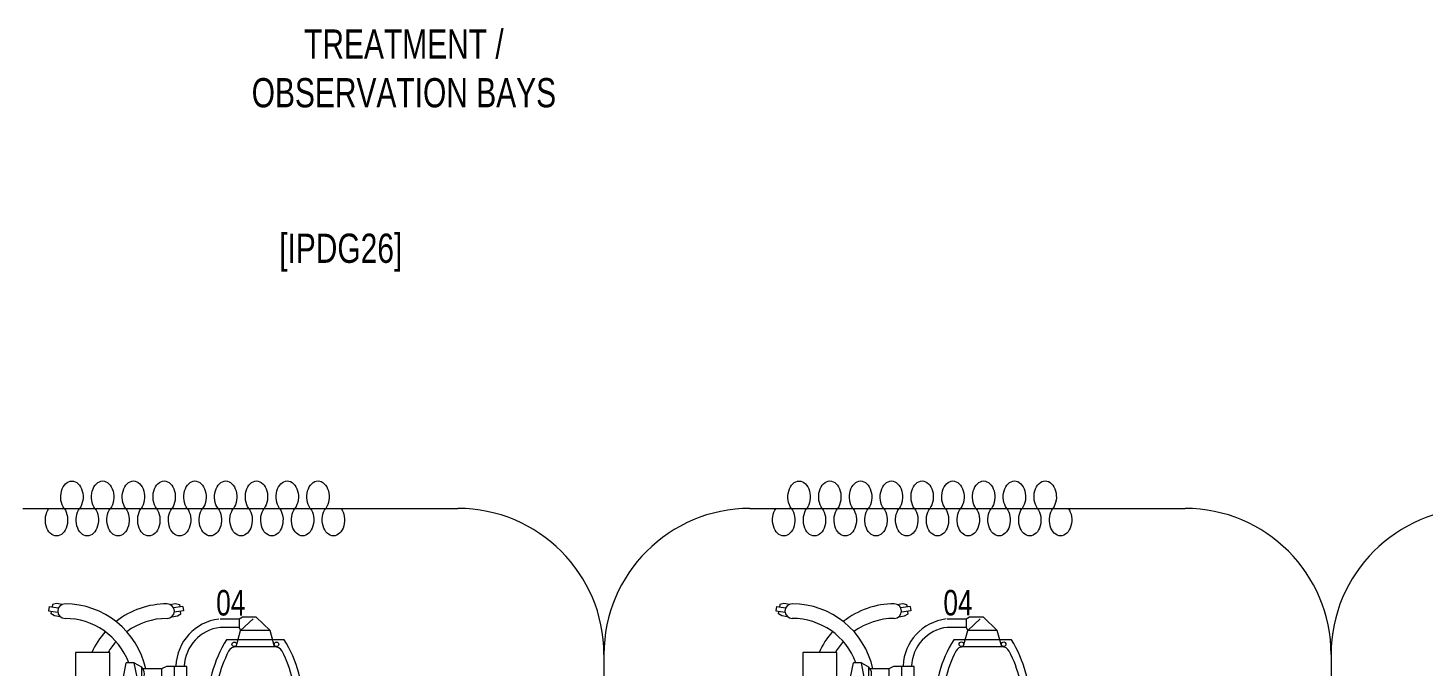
# Model space of a CAD drawing. Header units: metres. Extents: x 75097 to 220695, y -1557923 to -1361206.
# Drawn here: x 137511 to 142288, y -1458363 to -1456176 of the extents above; entities that cross this region are included whole.
import ezdxf

# ---------------------------------------------------------------- set-up
doc = ezdxf.new("R2010")
doc.units = ezdxf.units.M
doc.layers.get('0').update_dxf_attribs({"lineweight": 0})
for name, color, linetype, lineweight in [('A-100 - Copy$0$72_EGR_BASE_TEXT', 8, 'Continuous', 0), ('A-100 - Copy$0$Medical Equipment and Furniture', 8, 'Continuous', 0), ('A-100 - Copy$0$Medical Equipment and Furniture1', 8, 'Continuous', 5)]:
    doc.layers.add(name, color=color, linetype=linetype, lineweight=lineweight)
doc.styles.add('A-100 - Copy$0$X3G_ENTITY_257CFD', font='swisscl.ttf', dxfattribs={"height": 200})
doc.styles.add('A-100 - Copy$0$X3G_ENTITY_2587EA', font='swisscl.ttf', dxfattribs={"height": 200})

# ---------------------------------------------------------------- blocks, each defined once
blk = doc.blocks.new('A-100 - Copy$0$mobile light')
at = {"layer": 'A-100 - Copy$0$Medical Equipment and Furniture1'}
for p, q in [((1882.58, -498.29), (1882.35, -499.8)), ((1882.35, -499.8), (1885.55, -500.28)), ((1882.58, -498.29), (1885.78, -498.78)), ((1883.28, -500.85), (1883.42, -499.96)), ((1884.47, -501.5), (1883.28, -500.85)), ((1883.78, -497.56), (1883.65, -498.45)), ((1885.1, -497.29), (1883.78, -497.56)), ((1886.4, -501.79), (1884.47, -501.5)), ((1887.04, -497.59), (1885.1, -497.29)), ((1923.94, -497.59), (1925.88, -497.29)), ((1924.58, -501.79), (1926.52, -501.5)), ((1928.41, -498.29), (1925.2, -498.78)), ((1928.63, -499.8), (1925.43, -500.28)), ((1925.88, -497.29), (1927.2, -497.56)), ((1926.52, -501.5), (1927.7, -500.85)), ((1927.2, -497.56), (1927.33, -498.45)), ((1927.7, -500.85), (1927.56, -499.96)), ((1928.41, -498.29), (1928.63, -499.8)), ((1947.59, -502.62), (1941.09, -502.62)), ((1947.59, -505.45), (1941.09, -505.45)), ((1948.76, -501.94), (1947.59, -502.62)), ((1947.59, -502.62), (1947.59, -505.45)), ((1947.59, -505.45), (1948.15, -506.5)), ((1948.15, -506.5), (1952.41, -502.55)), ((1953.47, -501.94), (1948.76, -501.94)), ((1958.23, -506.5), (1953.47, -501.94)), ((1963.08, -509.67), (1943.3, -509.67)), ((1946.6, -512.08), (1948.15, -506.5)), ((1958.23, -506.5), (1948.15, -506.5)), ((1959.78, -512.08), (1958.23, -506.5)), ((1959.78, -512.08), (1946.6, -512.08)), ((1908.01, -522.53), (1909, -517.55)), ((1911.69, -517.55), (1909, -517.55)), ((1912.69, -522.53), (1911.69, -517.55)), ((1911.69, -517.55), (1914.17, -518.99)), ((1914.17, -518.99), (1914.17, -523.77)), ((1921.08, -519.69), (1914.74, -519.69)), ((1922.73, -518.8), (1921.08, -519.69)), ((1921.08, -519.69), (1921.08, -523.01)), ((1921.08, -519.69), (1921.08, -523.01)), ((1925.38, -518.8), (1922.73, -518.8)), ((1892.68, -523.97), (1883.05, -523.97)), ((1892.68, -528.06), (1892.68, -523.24)), ((1892.68, -523.24), (1906.16, -523.24)), ((1897.5, -528.06), (1897.5, -523.24)), ((1906.16, -523.24), (1906.16, -528.06)), ((1909.15, -524.25), (1906.16, -524.32)), ((1908.01, -522.53), (1908.62, -524.28)), ((1909.15, -524.25), (1909.15, -526.94)), ((1912.69, -522.53), (1911.9, -524.78)), ((1911.9, -524.78), (1914.17, -523.77)), ((1921.08, -523.01), (1914.77, -523.01)), ((1922.73, -523.93), (1921.08, -523.04)), ((1925.38, -523.93), (1922.73, -523.93)), ((1892.68, -527.34), (1883.05, -527.34)), ((1906.16, -528.06), (1892.68, -528.06)), ((1909.15, -526.94), (1906.16, -526.87)), ((1882.35, -551.47), (1885.55, -550.99)), ((1882.58, -552.98), (1882.35, -551.47)), ((1882.58, -552.98), (1885.78, -552.5)), ((1884.47, -549.77), (1883.28, -550.42)), ((1883.28, -550.42), (1883.42, -551.31)), ((1883.78, -553.71), (1883.65, -552.82)), ((1885.1, -553.98), (1883.78, -553.71)), ((1886.4, -549.48), (1884.47, -549.77)), ((1887.04, -553.69), (1885.1, -553.98)), ((1923.94, -553.69), (1925.88, -553.98)), ((1924.58, -549.48), (1926.52, -549.77)), ((1928.41, -552.98), (1925.2, -552.5)), ((1928.63, -551.47), (1925.43, -550.99)), ((1925.88, -553.98), (1927.2, -553.71)), ((1926.52, -549.77), (1927.7, -550.42)), ((1927.2, -553.71), (1927.33, -552.82)), ((1927.7, -550.42), (1927.56, -551.31)), ((1928.41, -552.98), (1928.63, -551.47))]:
    blk.add_line(p, q, dxfattribs=at)
for points in [[(1903.33, -523.24), (1903.33, -514.02), (1891.61, -514.02), (1891.61, -523.97)], [(1954.27, -524.55), (1954.27, -528.82), (1952.05, -528.82), (1952.05, -524.5)], [(1891.61, -527.34), (1891.61, -537.34), (1903.33, -537.34), (1903.33, -528.06)], [(1892.74, -537.34), (1892.74, -539.04), (1895.76, -539.04), (1895.76, -537.34)], [(1898.05, -537.34), (1898.05, -539.5)], [(1898.05, -540.63), (1898.05, -540.87), (1898.53, -541.35), (1900.02, -541.35), (1900.5, -540.87), (1900.5, -537.34)]]:
    blk.add_lwpolyline(points, dxfattribs=at)
for points in [[(1929.78, -518.8), (1925.38, -518.8), (1925.38, -523.93), (1929.78, -523.93)], [(1899.3, -539.5), (1888.5, -539.5), (1888.5, -540.63), (1899.3, -540.63)]]:
    blk.add_lwpolyline(points, close=True, dxfattribs=at)
for centre, radius in [((1945.96, -511.25), 0.793), ((1960.42, -511.25), 0.793), ((1953.01, -531.79), 8.32), ((1953.01, -531.79), 7.35), ((1938.31, -531.85), 0.793), ((1968.07, -531.85), 0.793), ((1953.19, -546.77), 0.793)]:
    blk.add_circle(centre, radius, dxfattribs=at)
for centre, radius, start, end in [((1888.02, -499.89), 2.5, 90, 270), ((1888.02, -525.64), 28.25, 12.1463, 90), ((1922.96, -525.64), 28.25, 90, 128.2073), ((1922.96, -499.89), 2.5, 270, 90), ((1888.02, -525.64), 23.25, 20.3387, 90), ((1922.96, -525.64), 23.25, 90, 126.3743), ((1942.82, -519.31), 16.86, 97.1293, 177.6115), ((1942.82, -519.31), 13.97, 97.1293, 177.6115), ((1922.96, -525.64), 28.25, 138.4974, 155.7305), ((1922.96, -525.64), 23.25, 138.7224, 150.0382), ((1980.13, -532.49), 43.32, 148.2167, 181.2501), ((1926.25, -532.49), 43.32, 358.7499, 31.7833), ((1980.13, -532.49), 40.72, 152.4092, 181.2501), ((1946.6, -514.96), 2.89, 90, 152.4092), ((1959.78, -514.96), 2.89, 27.5908, 90), ((1926.25, -532.49), 40.72, 358.7499, 27.5908), ((1911.94, -521.38), 3.27, 313.0112, 46.9888), ((1883.05, -525.65), 1.68, 90, 270), ((1888.02, -525.64), 28.25, 270, 5.3386), ((1910.32, -525.6), 1.78, 229.0673, 130.9327), ((1888.02, -525.64), 23.25, 270, 356.3184), ((1953.19, -531.93), 16.44, 185.2361, 354.7639), ((1953.19, -531.93), 13.84, 185.2361, 354.7639), ((1922.96, -525.64), 28.25, 204.483, 208.105), ((1922.96, -525.64), 23.25, 210.2349, 221.2776), ((1922.96, -525.64), 28.25, 213.7985, 221.5026), ((1922.96, -525.64), 23.25, 233.6257, 270), ((1888.02, -551.39), 2.5, 90, 270), ((1922.96, -525.64), 28.25, 231.7927, 270), ((1922.96, -551.39), 2.5, 270, 90)]:
    blk.add_arc(centre, radius, start, end, dxfattribs=at)
blk = doc.blocks.new('A-100 - Copy$0$CURTAIN')
for centre, start, end in [((-0.3386, 0.0395), 313.5684, 226.4316), ((-0.1881, 0.0395), 313.5684, 226.4316), ((-0.0376, 0.0395), 313.5684, 226.4316), ((0.1129, 0.0395), 313.5684, 226.4316), ((0.2633, 0.0395), 313.5684, 226.4316), ((0.4138, 0.0395), 313.5684, 226.4316), ((0.5643, 0.0395), 313.5684, 226.4316), ((0.7148, 0.0395), 313.5684, 226.4316), ((0.8653, 0.0395), 313.5684, 226.4316), ((0.0376, -0.0395), 133.5684, 46.4316), ((0.1881, -0.0395), 133.5684, 46.4316), ((0.3386, -0.0395), 133.5684, 46.4316), ((0.4891, -0.0395), 133.5684, 46.4316), ((0.6396, -0.0395), 133.5684, 46.4316), ((0.79, -0.0395), 133.5684, 46.4316), ((0.9405, -0.0395), 133.5684, 46.4316), ((-0.4138, -0.0395), 133.5684, 46.4316), ((-0.2633, -0.0395), 133.5684, 46.4316), ((-0.1129, -0.0395), 133.5684, 46.4316)]:
    blk.add_arc(centre, 0.0546, start, end)
blk = doc.blocks.new('A-100 - Copy')
at = {"layer": 'A-100 - Copy$0$Medical Equipment and Furniture'}
for p, q in [((137493.3, -1457822.7, 0), (138983.3, -1457822.7, 0)), ((139983.3, -1457822.7, 0), (141473.3, -1457822.7, 0)), ((139483.3, -1458322.7, 0), (139483.3, -1460822.7, 0)), ((141973.3, -1458322.7, 0), (141973.3, -1460822.7, 0))]:
    blk.add_line(p, q, dxfattribs=at)
for centre, start, end in [((138983.3, -1458322.7, 0), 0, 90), ((139983.3, -1458322.7, 0), 90, 180), ((141473.3, -1458322.7, 0), 0, 90), ((142473.3, -1458322.7, 0), 90, 180)]:
    blk.add_arc(centre, 500, start, end, dxfattribs=at)
at = {"layer": 'A-100 - Copy$0$Medical Equipment and Furniture', "extrusion": (-6.38299e-11, 1.26698e-09, -1), "xscale": 699.9999999767327, "yscale": 1000, "zscale": 1000, "rotation": 359.9859298881509}
for p in [(-138267.3, -1457822.7, 0), (-140757.3, -1457822.7, 0)]:
    blk.add_blockref('A-100 - Copy$0$CURTAIN', p, dxfattribs=at)
at = {"layer": 'A-100 - Copy$0$Medical Equipment and Furniture', "xscale": 10, "yscale": 10, "zscale": 10}
for p in [(118757.9, -1453175.8, 0), (121247.9, -1453175.7, 0)]:
    blk.add_blockref('A-100 - Copy$0$mobile light', p, dxfattribs=at)
at = {"layer": 'A-100 - Copy$0$72_EGR_BASE_TEXT', "char_height": 100, "attachment_point": 2, "style": 'A-100 - Copy$0$X3G_ENTITY_2587EA'}
for s, insert in [('TREATMENT /^M^JOBSERVATION BAYS', (138798.4, -1456181.7)), ('[IPDG26]', (138582.1, -1456881.3))]:
    blk.add_mtext(s, dxfattribs=dict(at, insert=insert))
at = {"layer": 'A-100 - Copy$0$Medical Equipment and Furniture', "char_height": 87.47, "attachment_point": 2, "style": 'A-100 - Copy$0$X3G_ENTITY_257CFD'}
for insert in [(138205.6, -1458102.1, 0), (140695.6, -1458102, 0)]:
    blk.add_mtext('04', dxfattribs=dict(at, insert=insert))

msp = doc.modelspace()

# ---------------------------------------------------------------- block references
msp.add_blockref('A-100 - Copy', (0, 0))

doc.saveas('drawing.dxf')
